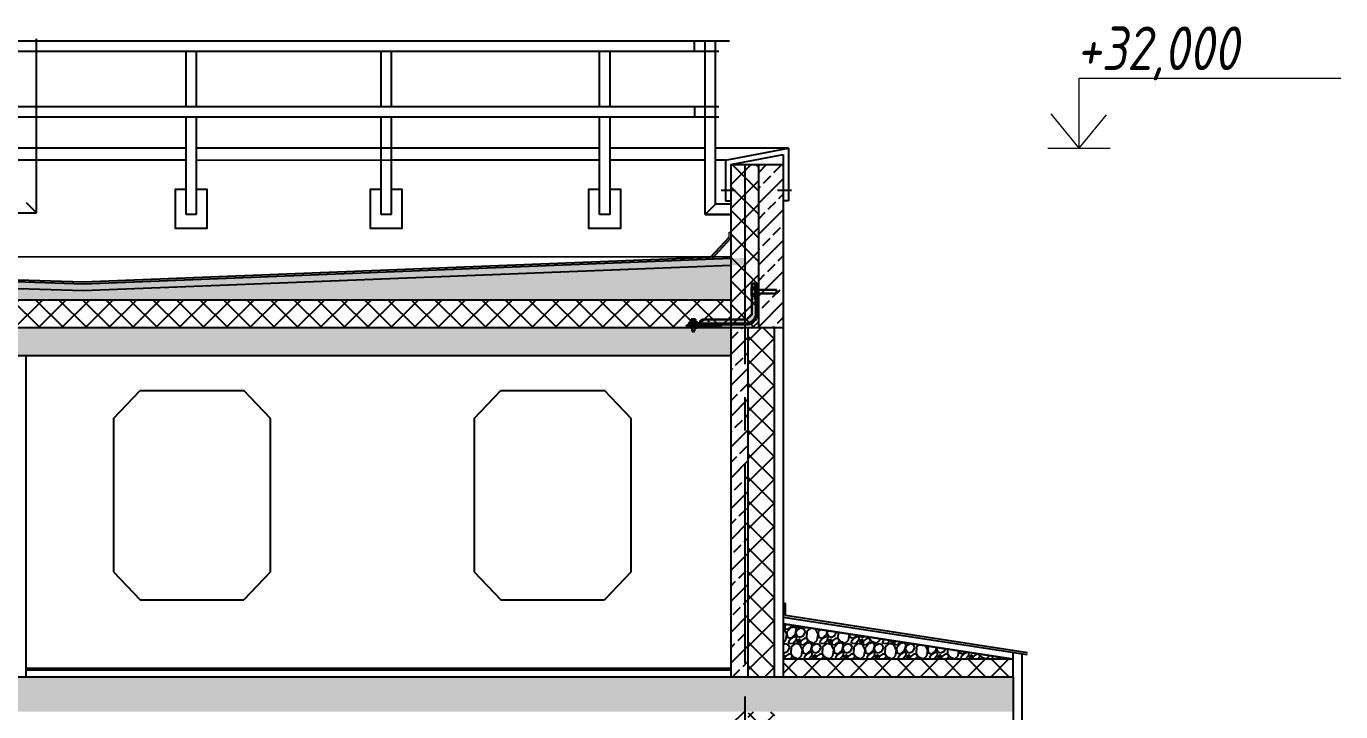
# Model space of a CAD drawing. Header units: millimetres. Extents: x -257254 to 390979, y -202328 to 355504.
# Drawn here: x 96509 to 104046, y 63935 to 67862 of the extents above; entities that cross this region are included whole.
import ezdxf
from ezdxf.enums import TextEntityAlignment as Align

# ---------------------------------------------------------------- set-up
doc = ezdxf.new("R2010")
doc.units = ezdxf.units.MM
doc.linetypes.add('CENTER2', pattern=[28.575, 19.05, -3.175, 3.175, -3.175])
doc.linetypes.add('штриховая2', pattern=[9.525, 6.35, -3.175])
for name, color, linetype, lineweight in [('RAZMER', 250, 'Continuous', 13), ('невид штрих', 93, 'штриховая2', 9), ('Осн', 230, 'Continuous', 25), ('покрытия', 6, 'Continuous', 18), ('Размеры', 7, 'Continuous', 9)]:
    doc.layers.add(name, color=color, linetype=linetype, lineweight=lineweight)
for name, color, linetype in [('оси', 1, 'CENTER2'), ('панели', 94, 'Continuous'), ('разрез', 40, 'Continuous'), ('Саморезы', 104, 'Continuous'), ('Фасонка', 161, 'Continuous')]:
    doc.layers.add(name, color=color, linetype=linetype)
doc.layers.add('фасадик', color=7, linetype='Continuous', lineweight=25, true_color=0x51362d)
doc.layers.add('Штриховка', color=50, linetype='Continuous', transparency=0.6)
doc.styles.add('SIMPLEX', font='simplex.shx', dxfattribs={"width": 0.8, "oblique": 10})
pattern_1 = [(45, (-80, 0), (-67.35192, 67.35192), []), (135, (-80, 0), (-67.35192, -67.35192), [])]
pattern_2 = [(45, (-80, 0), (-88.38835, 88.38835), []), (45, (8.25, 0), (-88.38835, 88.38835), [60, -25])]

msp = doc.modelspace()

# ---------------------------------------------------------------- hatches: boundary and pattern name
at = {"layer": 'покрытия', "transparency": 33554508}
h = msp.add_hatch(color=9, dxfattribs=at)
h.dxf.hatch_style = 1
h.paths.add_polyline_path([(100693.41248, 66217.45358), (100693.52603, 66297.28205), (100687.63574, 66297.28205), (100687.63574, 66317.89805), (100670.01131, 66317.89805), (100669.8877, 66213.09165), (100638.99155, 66182.1955), (100631.69738, 66182.18503), (100631.69738, 66158.63439), (100634.5118, 66158.63449, 0.4137863757)])
h.paths.add_polyline_path([(100670.09446, 66388.3976), (100693.6556, 66388.37065), (100693.65171, 66385.63636), (100687.63574, 66385.63636), (100687.63574, 66365.02035), (100670.06689, 66365.02035)])
h.paths.add_polyline_path([(100557.07674, 66182.07787), (100631.69738, 66182.18503), (100631.69738, 66158.63439), (100557.07674, 66158.63168)])
h.paths.add_polyline_path([(100385.46903, 66181.78004), (100503.62383, 66181.94972), (100557.07674, 66182.04676), (100557.07674, 66158.63168), (100557.07674, 66138.2447), (100541.85061, 66138.2447), (100490.74728, 66138.2447), (100467.25603, 66138.2447, 0.3877519827), (100472.76448, 66152.74517), (100341.68871, 66152.7738), (100341.68871, 66158.66409), (100369.19268, 66158.65808, -0.3690779494)])
h.paths.add_polyline_path([(100420.71919, 66171.2345, 1), (100422.39272, 66171.2345, 1)], flags=16)
at = {"layer": 'разрез'}
h = msp.add_hatch(dxfattribs=at)
h.set_pattern_fill('NET', color=256, scale=30, angle=45)
h.set_pattern_definition(pattern_1)
h.paths.add_polyline_path([(100549.02596, 66135.34196), (100709.02596, 66135.34196), (100709.02596, 67069.65659), (100549.02596, 67069.65659)])
h = msp.add_hatch(dxfattribs=at)
h.set_pattern_fill('JIS_STN_2.5', color=256, scale=50)
h.set_pattern_definition(pattern_2)
h.paths.add_polyline_path([(100849.02596, 67069.65659), (100709.02596, 67069.65659), (100709.02596, 66135.34196), (100849.02596, 66135.34196)])
h = msp.add_hatch(dxfattribs=at)
h.set_pattern_fill('GRAVEL', color=256, scale=5, angle=45)
h.set_pattern_definition([(273.0127875, (-25.145, 79.498), (89.8025611, -1526.6435406), [17.08607, -1691.52418]), (229.969741, (-24.2467, 62.4353), (987.82816778, 1167.43330043), [29.32024, -2902.70244]), (177.510447, (-43.105, 39.985), (1885.85378546, -89.8025605), [20.67408, -2046.73614]), (312.273689, (-55.6776, -17.489), (-1706.2486628, 1885.8537856), [26.70023, -2643.32187]), (337.833654, (-37.717, -37.2455), (-1526.6435406, 628.61792842), [26.18169, -2591.99039]), (42.273689, (-13.4704, -47.124), (-1885.8537856, -1706.2486628), [26.70023, -2643.32187]), (82.6942405, (6.286, -29.1633), (-269.40768351, -2065.45890786), [35.30968, -3495.65577]), (117.2553284, (10.7763, 5.8597), (-1347.03841794, 2604.27427523), [33.33598, -3300.26283]), (166.4295656, (-4.49, 35.4946), (-1885.85378546, 449.0128059), [26.79065, -2652.27728]), (220.236358, (-30.533, 41.781), (1077.6307347, 898.0256119), [30.58566, -1498.69685]), (267.3974378, (-53.8815, 22.024), (-89.80256114, -2065.45890785), [39.5539, -3915.83863]), (183.814075, (34.125, 70.518), (-1167.4332957, -89.8025611), [13.50023, -1336.52829]), (216.4692344, (20.6546, 69.6196), (1347.038418, 987.82817355), [25.6841, -2542.73195]), (270, (0, 54.35), (89.80256, -89.80256), [17.96047, -161.64466]), (248.19859, (-17.062, 58.843), (269.4076837, 628.6179285), [9.67207, -957.53112]), (336.80141, (-20.655, 49.863), (-359.210245, 179.6051224), [13.67828, -670.23765]), (75.963757, (-8.082, 44.475), (89.8025612, 449.012806), [22.21598, -718.31491]), (206.56505, (-2.694, 66.027), (269.407684, 89.802561), [16.06436, -385.5449]), (61.38954, (-72.74, -2.2225), (628.61792847, 1167.43329574), [22.5044, -2227.94133]), (115.346176, (-61.964, 17.534), (628.61792843, -1347.0384182), [18.87995, -1869.11078]), (338.19859, (-20.655, 83.988), (-628.6179285, 269.4076837), [19.344, -947.85918]), (28.61046, (-2.694, 76.804), (-1167.4332957, -628.61792856), [22.5044, -2227.94133]), (24.443955, (-17.062, -57.9), (-628.6179285, -269.4076836), [21.70176, -1063.38672]), (339.775141, (2.694, -48.92), (-1436.84097966, 538.8153665), [18.1836, -1800.17967]), (111.80141, (70.046, -4.917), (-269.4076837, 628.6179285), [19.344, -947.85918]), (62.354025, (62.862, 13.044), (-808.2230508, -1526.64354063), [21.28914, -2107.6188]), (114.443955, (26.043, -48.92), (269.4076836, -628.6179285), [10.85088, -1074.2376]), (146.309932, (64.658, -10.305), (-449.012806, 269.4076836), [6.47573, -641.09975]), (210.963757, (59.27, -6.713), (359.210245, 179.6051224), [26.18168, -497.45273]), (231.009006, (36.819, -20.183), (808.22305084, 987.82817336), [24.26335, -2402.06824]), (348.690068, (0, 36.393), (-269.407684, 89.802561), [18.3162, -439.58882]), (38.1572266, (17.9605, 32.8005), (1706.24866293, 1347.03841825), [31.97784, -3165.80045]), (105.945396, (43.105, 52.557), (269.4076836, -987.8281733), [13.07541, -1294.46962]), (135, (39.51, 65.13), (-179.60512, 0), [7.62, -119.38]), (165.256437, (32.329, -19.285), (987.8281733, -269.4076837), [17.64335, -1746.69704]), (93.0127875, (15.266, -14.795), (-89.8025611, 1526.6435406), [34.17214, -1674.43811]), (45, (13.47, 19.33), (0, 179.60512), [33.02, -93.98]), (10.3048465, (36.819, 42.679), (1526.64354044, 269.40768446), [20.08048, -1987.96584]), (299.054604, (56.576, 46.271), (269.4076836, -449.012806), [18.49145, -906.0825]), (252.6459754, (65.556, 30.1064), (-808.22305108, -2604.27427505), [30.10725, -2980.62322]), (220.4260787, (56.5756, 1.3696), (-1257.23585695, -1077.63073453), [31.85147, -3153.29232])])
h.paths.add_polyline_path([(96841.08843, 66340.48896), (93710.90037, 66444.88402), (92182.33823, 66493.82347), (92149.02596, 66494.69402), (92150.2288, 66560.82548), (92149.02596, 66295.34196), (100548.38033, 66295.34196), (100549.67158, 66494.69402)])
h = msp.add_hatch(dxfattribs=at)
h.set_pattern_fill('AR-SAND', color=256, angle=45)
h.paths.add_polyline_path([(96429.02596, 66398.21433), (96429.02596, 66358.32894), (96837.70054, 66345.30816), (100629.02596, 66494.64316), (100629.02596, 66534.67369), (100629.01358, 66534.67369), (96836.64639, 66385.22065)])
h = msp.add_hatch(dxfattribs=at)
h.set_pattern_fill('NET', color=256, scale=30, angle=45)
h.paths.add_polyline_path([(100549.02596, 66295.34196), (89909.02596, 66295.34196), (89909.02596, 66135.34196), (100549.02596, 66135.34196)])
h = msp.add_hatch(dxfattribs=at)
h.set_pattern_fill('JIS_STN_2.5', color=256, scale=50)
h.paths.add_polyline_path([(92192.74842, 66135.34196), (89875.39769, 66135.34196), (89829.02596, 65975.34196), (92229.02596, 65975.34196)])
h.paths.add_polyline_path([(96392.74842, 66135.34196), (92265.30349, 66135.34196), (92229.02596, 65975.34196), (96429.02596, 65975.34196)])
h.paths.add_polyline_path([(100549.02596, 66135.34196), (96465.30349, 66135.34196), (96429.02596, 65975.34196), (96429.02596, 65975.34196), (100549.02596, 65975.34196)])
h = msp.add_hatch(dxfattribs=at)
h.set_pattern_fill('JIS_STN_2.5', color=256, scale=50)
h.set_pattern_definition(pattern_2)
h.paths.add_polyline_path([(100649.02596, 66135.34196), (100549.02596, 66135.34196), (100549.02596, 64135.34196), (100649.02596, 64135.34196)])
h.paths.add_polyline_path([(100649.02596, 61975.34196), (100549.02596, 61975.34196), (100549.02596, 61135.34196), (100649.02596, 61135.34196)])
h.paths.add_polyline_path([(100649.02596, 63935.34196), (100549.02596, 63935.34196), (100549.02596, 63428.85472), (100649.02596, 63428.85472)])
h = msp.add_hatch(dxfattribs=at)
h.set_pattern_fill('NET', color=256, scale=30, angle=45)
h.set_pattern_definition([(45, (-30, 7e-12), (-67.35192, 67.35192), []), (135, (-30, 7e-12), (-67.35192, -67.35192), [])])
h.paths.add_polyline_path([(100799.02596, 66135.34196), (100649.02596, 66135.34196), (100649.02596, 64135.34196), (100799.02596, 64135.34196)])
h.paths.add_polyline_path([(100799.02596, 63935.34196), (100649.02596, 63935.34196), (100649.02596, 63428.85472), (100799.02596, 63428.85472)])
h = msp.add_hatch(dxfattribs=at)
h.set_pattern_fill('GRAVEL', color=256, scale=5, angle=45)
h.set_pattern_definition([(273.0127875, (-105.145, 154.46), (89.8025611, -1526.6435406), [17.08607, -1691.52418]), (229.969741, (-104.2467, 137.398), (987.82816778, 1167.43330043), [29.32024, -2902.70244]), (177.510447, (-123.105, 114.947), (1885.85378546, -89.8025605), [20.67408, -2046.73614]), (312.273689, (-135.6776, 57.4736), (-1706.2486628, 1885.8537856), [26.70023, -2643.32187]), (337.833654, (-117.717, 37.717), (-1526.6435406, 628.61792842), [26.18169, -2591.99039]), (42.273689, (-93.4704, 27.839), (-1885.8537856, -1706.2486628), [26.70023, -2643.32187]), (82.6942405, (-73.714, 45.7993), (-269.40768351, -2065.45890786), [35.30968, -3495.65577]), (117.2553284, (-69.2237, 80.8223), (-1347.03841794, 2604.27427523), [33.33598, -3300.26283]), (166.4295656, (-84.49, 110.457), (-1885.85378546, 449.0128059), [26.79065, -2652.27728]), (220.236358, (-110.533, 116.743), (1077.6307347, 898.0256119), [30.58566, -1498.69685]), (267.3974378, (-133.8815, 96.9868), (-89.80256114, -2065.45890785), [39.5539, -3915.83863]), (183.814075, (-45.875, 145.48), (-1167.4332957, -89.8025611), [13.50023, -1336.52829]), (216.4692344, (-59.3454, 144.582), (1347.038418, 987.82817355), [25.6841, -2542.73195]), (270, (-80, 129.32), (89.80256, -89.80256), [17.96047, -161.64466]), (248.19859, (-97.062, 133.806), (269.4076837, 628.6179285), [9.67207, -957.53112]), (336.80141, (-100.655, 124.826), (-359.210245, 179.6051224), [13.67828, -670.23765]), (75.963757, (-88.082, 119.437), (89.8025612, 449.012806), [22.21598, -718.31491]), (206.56505, (-82.694, 140.99), (269.407684, 89.802561), [16.06436, -385.5449]), (61.38954, (-152.74, 72.74), (628.61792847, 1167.43329574), [22.5044, -2227.94133]), (115.346176, (-141.964, 92.497), (628.61792843, -1347.0384182), [18.87995, -1869.11078]), (338.19859, (-100.655, 158.95), (-628.6179285, 269.4076837), [19.344, -947.85918]), (28.61046, (-82.694, 151.766), (-1167.4332957, -628.61792856), [22.5044, -2227.94133]), (24.443955, (-97.062, 17.062), (-628.6179285, -269.4076836), [21.70176, -1063.38672]), (339.775141, (-77.306, 26.043), (-1436.84097966, 538.8153665), [18.1836, -1800.17967]), (111.80141, (-9.954, 70.046), (-269.4076837, 628.6179285), [19.344, -947.85918]), (62.3540246, (-17.138, 88.0065), (-808.2230508, -1526.64354063), [21.28914, -2107.6188]), (114.443955, (-53.957, 26.043), (269.4076836, -628.6179285), [10.85088, -1074.2376]), (146.309932, (-15.342, 64.658), (-449.012806, 269.4076836), [6.47573, -641.09975]), (210.963757, (-20.73, 68.25), (359.210245, 179.6051224), [26.18168, -497.45273]), (231.009006, (-43.181, 54.7796), (808.22305084, 987.82817336), [24.26335, -2402.06824]), (348.690068, (-80, 111.355), (-269.407684, 89.802561), [18.3162, -439.58882]), (38.1572266, (-62.0395, 107.763), (1706.24866293, 1347.03841825), [31.97784, -3165.80045]), (105.945396, (-36.895, 127.52), (269.4076836, -987.8281733), [13.07541, -1294.46962]), (135, (-40.49, 140.09), (-179.60512, 0), [7.62, -119.38]), (165.256437, (-47.671, 55.678), (987.8281733, -269.4076837), [17.64335, -1746.69704]), (93.0127875, (-64.734, 60.168), (-89.8025611, 1526.6435406), [34.17214, -1674.43811]), (45, (-66.53, 94.29), (0, 179.60512), [33.02, -93.98]), (10.3048465, (-43.181, 117.641), (1526.64354044, 269.40768446), [20.08048, -1987.96584]), (299.054604, (-23.424, 121.233), (269.4076836, -449.012806), [18.49145, -906.0825]), (252.6459754, (-14.444, 105.069), (-808.22305108, -2604.27427505), [30.10725, -2980.62322]), (220.4260787, (-23.4244, 76.332), (-1257.23585695, -1077.63073453), [31.85147, -3153.29232])])
h.paths.add_polyline_path([(100849.02596, 64437.92911), (100849.02596, 64235.34196), (102169.02596, 64235.34196)])
h = msp.add_hatch(dxfattribs=at)
h.set_pattern_fill('NET', color=256, scale=30, angle=45)
h.set_pattern_definition(pattern_1)
h.paths.add_polyline_path([(100849.02596, 64235.34196), (100849.02596, 64135.34196), (102169.02596, 64135.34196), (102169.02596, 64235.34196)])
h = msp.add_hatch(dxfattribs=at)
h.set_pattern_fill('JIS_STN_2.5', color=256, scale=50)
h.set_pattern_definition([(45, (2e-07, 24000), (-88.38835, 88.38835), []), (45, (88.25, 24000), (-88.38835, 88.38835), [60, -25])])
h.paths.add_polyline_path([(92229.02595, 64135.34196), (89829.02596, 64135.34196), (89829.02596, 63935.34196), (92229.02595, 63935.34196)])
h.paths.add_polyline_path([(96429.02596, 64135.34196), (92229.02596, 64135.34196), (92229.02596, 64015.34196), (92229.02595, 63935.34196), (96429.02596, 63935.34196)])
h.paths.add_polyline_path([(100629.02596, 64135.34196), (96429.02596, 64135.34196), (96429.02596, 63935.34196), (100629.02596, 63935.34196)])
h.paths.add_polyline_path([(102169.02596, 64135.34196), (100629.02596, 64135.34196), (100629.02596, 63935.34196), (102169.02596, 63935.34196)])
at = {"layer": 'Штриховка', "lineweight": 30, "ltscale": 0.5}
h = msp.add_hatch(dxfattribs=at)
h.set_pattern_fill('ANSI31', color=256, scale=29.451439, angle=270, style=0)
h.set_pattern_definition([(225, (113920.8992, 60977.4737), (-2.603164, 2.603164), [])])
h.paths.add_polyline_path([(100385.46903, 66150.57981), (100385.46903, 66145.32696), (100341.68871, 66145.32696), (100341.68871, 66150.57981)])
h.paths.add_polyline_path([(100456.38285, 66150.57981), (100463.78057, 66148.92458), (100463.78057, 66148.03508), (100393.52556, 66148.03508, -0.0272322025), (100396.00507, 66150.57981)])
h.paths.add_polyline_path([(100391.40104, 66145.32696, -0.026380608), (100393.52556, 66148.03508), (100463.78057, 66148.03508), (100463.78057, 66145.32696)])
h.paths.add_polyline_path([(100393.52556, 66148.03508, 0.026380608), (100391.40104, 66145.32696), (100385.46903, 66145.32696), (100385.46903, 66148.03508)])
h.paths.add_polyline_path([(100396.00507, 66150.57981, 0.0272322025), (100393.52556, 66148.03508), (100385.46903, 66148.03508), (100385.46903, 66150.57981)])
h.paths.add_polyline_path([(100341.68871, 66148.14503), (100341.68871, 66145.32696), (100335.01243, 66145.32696), (100326.96299, 66149.8053), (100326.96299, 66150.57981), (100337.05218, 66150.57981)])
h.paths.add_polyline_path([(100326.96299, 66145.32696), (100326.96299, 66149.8053), (100335.01243, 66145.32696)], flags=17)
h.paths.add_polyline_path([(100337.05218, 66150.57981), (100341.68871, 66150.57981), (100341.68871, 66148.14503)])

# ---------------------------------------------------------------- linework, layer by layer
at = {"layer": 'невид штрих', "lineweight": 30, "ltscale": 0.5}
msp.add_line((100670.06509, 66363.49232), (100670.01365, 66319.88321), dxfattribs=at)
at = {"layer": 'оси', "ltscale": 60}
msp.add_line((100629.02596, 67069.65659), (100629.02596, 31517.09795), dxfattribs=at)
at = {"layer": 'Осн', "lineweight": 30, "ltscale": 0.5}
for p, q in [((100670.09446, 66388.3976), (100670.06689, 66365.02035)), ((100699.47149, 66388.36399), (100670.09446, 66388.3976)), ((100693.65559, 66388.36409), (100693.41248, 66217.45358)), ((100699.47149, 66388.36399), (100699.37135, 66211.56327)), ((100670.01131, 66317.89783), (100669.88482, 66210.64882)), ((100503.62383, 66181.94972), (100385.46903, 66181.78004)), ((100639.08595, 66182.19564), (100503.53425, 66182.00098)), ((100669.88482, 66210.64882), (100639.08595, 66182.19564)), ((100503.62291, 66158.62871), (100310.2886, 66158.67095)), ((100310.2886, 66152.78066), (100310.2886, 66158.67095)), ((100503.62267, 66152.73843), (100310.2886, 66152.78066)), ((100368.91607, 66143.03827), (100341.68871, 66137.9613)), ((100368.91607, 66137.14799), (100341.68871, 66132.07102)), ((100385.46903, 66143.03827), (100368.91607, 66143.03827)), ((100385.46903, 66137.14799), (100368.91607, 66137.14799)), ((100466.38107, 66143.03827), (100385.46903, 66143.03827)), ((100463.85666, 66137.14799), (100385.46903, 66137.14799)), ((100466.38107, 66143.03827), (100466.38107, 66152.74656)), ((100634.50966, 66158.63449), (100504.07437, 66158.62976)), ((100640.39158, 66152.7442), (100504.07437, 66152.73947))]:
    msp.add_line(p, q, dxfattribs=at)
for centre, radius, start, end in [((100390.85938, 66160.69587), 21.76232, 104.340975935, 185.338914581), ((100634.50966, 66217.53737), 58.90288, 270, 359.9184995), ((100640.33703, 66211.77889), 59.03472, 270.052937852, 359.790728742), ((100462.06684, 66148.51248), 11.50457, 278.950141912, 21.58699629)]:
    msp.add_arc(centre, radius, start, end, dxfattribs=at)
at = {"layer": 'панели', "lineweight": 30, "ltscale": 0.5}
msp.add_line((100638.99155, 66182.1955), (100669.8877, 66213.09165), dxfattribs=at)
at = {"layer": 'покрытия'}
for p, q in [((102546.47099, 67164.17155), (102546.47099, 67564.17155)), ((102546.47099, 67564.17155), (104046.47099, 67564.17155)), ((102546.47099, 67164.17155), (102386.39453, 67359.90588)), ((102546.47099, 67164.17155), (102703.24138, 67354.43799)), ((102366.92891, 67164.17155), (102723.80743, 67164.17155)), ((100540.3257, 66653.37083), (100540.3257, 66683.13494)), ((100540.3257, 66683.13494), (100549.02596, 66683.13494))]:
    msp.add_line(p, q, dxfattribs=at)
at = {"layer": 'покрытия', "lineweight": 30}
msp.add_line((100811.47267, 66352.29221), (100811.47267, 66331.6762), dxfattribs=at)
at = {"layer": 'Размеры', "lineweight": 30, "ltscale": 0.5}
for centre in [(100823.54743, 66341.37938), (100389.71149, 66147.61598), (100421.55595, 66171.2345)]:
    msp.add_circle(centre, 0.83676, dxfattribs=at)
at = {"layer": 'разрез'}
for p, q in [((94876.74579, 67778.91275), (100541.30612, 67778.91275)), ((96568.47346, 66792.82665), (96568.47346, 67789.02547)), ((100341.30612, 67718.91275), (100341.30612, 67778.91275)), ((100401.30612, 66782.71392), (100401.30612, 67778.91275)), ((100461.30612, 66842.71392), (100461.30612, 67778.91275)), ((94936.74579, 67718.91275), (100481.30612, 67718.91275)), ((97425.51147, 67402.82048), (97425.51147, 67718.91275)), ((97485.51147, 67402.82048), (97485.51147, 67718.91275)), ((98543.56965, 67402.82048), (98543.56965, 67718.91275)), ((98603.56965, 67402.82048), (98603.56965, 67718.91275)), ((99796.74579, 67402.82048), (99796.74579, 67718.91275)), ((99856.74579, 67402.82048), (99856.74579, 67718.91275)), ((97425.51147, 67402.82048), (97425.51147, 67569.72994)), ((97485.51147, 67402.82048), (97485.51147, 67569.72994)), ((98543.56965, 67402.82048), (98543.56965, 67569.72994)), ((98603.56965, 67402.82048), (98603.56965, 67569.72994)), ((99796.74579, 67402.82048), (99796.74579, 67569.72994)), ((99856.74579, 67402.82048), (99856.74579, 67569.72994)), ((94936.74579, 67402.82048), (100481.30612, 67402.82048)), ((100341.30612, 67402.82048), (100341.30612, 67342.82048)), ((94936.74579, 67342.82048), (100481.30612, 67342.82048)), ((97425.51147, 66842.71392), (97425.51147, 67342.82048)), ((97485.51147, 66782.71392), (97485.51147, 67342.82048)), ((98543.56965, 66842.71392), (98543.56965, 67342.82048)), ((98603.56965, 66782.71392), (98603.56965, 67342.82048)), ((99796.74579, 66842.71392), (99796.74579, 67342.82048)), ((99856.74579, 66782.71392), (99856.74579, 67342.82048)), ((96936.74579, 67164.17155), (95936.74579, 67164.17155)), ((97425.51147, 67164.17155), (96936.74579, 67164.17155)), ((98623.56965, 67164.17155), (97485.51147, 67164.17155)), ((99796.74579, 67164.17155), (98603.56965, 67164.17155)), ((100401.30612, 67164.17155), (99856.74579, 67164.17155)), ((100879.02596, 67164.17155), (100461.30612, 67164.17155)), ((100519.02596, 67094.40057), (100879.02596, 67164.17155)), ((100879.02596, 67164.17155), (100879.02596, 66862.2165)), ((96936.74579, 67094.40057), (95936.74579, 67094.40057)), ((97425.51147, 67094.40057), (96936.74579, 67094.40057)), ((98623.56965, 67092.7672), (97485.51147, 67094.40057)), ((99796.74579, 67094.40057), (98603.56965, 67094.40057)), ((100401.30612, 67094.40057), (99856.74579, 67094.40057)), ((100519.02596, 67094.40057), (100461.30612, 67094.40057)), ((100519.02596, 67094.40057), (100519.02596, 66862.2165)), ((100549.02596, 67069.65659), (100849.02596, 67127.79907)), ((100849.02596, 67127.79907), (100849.02596, 67069.65659)), ((100549.02596, 67069.65659), (100549.02596, 64135.34196)), ((100549.02596, 67069.65659), (100849.02596, 67069.65659)), ((100709.02596, 66135.34196), (100709.02596, 67069.65659)), ((100849.02596, 67069.65659), (100849.02596, 64135.34196)), ((100494.26262, 66923.56018), (100574.60125, 66923.56018)), ((100519.02596, 66862.2165), (100549.02596, 66862.2165)), ((100816.66744, 66923.56018), (100897.00607, 66923.56018)), ((100879.02596, 66862.2165), (100849.02596, 66862.2165)), ((96429.02596, 66792.82665), (96568.47346, 66792.82665)), ((96508.47346, 66852.82665), (96568.47346, 66792.82665)), ((97425.51147, 66782.71392), (97425.51147, 66842.71392)), ((97485.51147, 66782.71392), (97425.51147, 66782.71392)), ((98543.56965, 66782.71392), (98543.56965, 66842.71392)), ((98603.56965, 66782.71392), (98543.56965, 66782.71392)), ((99796.74579, 66782.71392), (99796.74579, 66842.71392)), ((99856.74579, 66782.71392), (99796.74579, 66782.71392)), ((100461.30612, 66842.71392), (100401.30612, 66782.71392)), ((100461.30612, 66842.71392), (100401.30612, 66782.71392)), ((100540.75363, 66782.71392), (100401.30612, 66782.71392)), ((100401.30612, 66782.71392), (100549.02596, 66782.71392)), ((100549.02596, 66842.71392), (100461.30612, 66842.71392)), ((100540.3257, 66653.37083), (100431.42517, 66537.16752)), ((100547.62233, 66646.53276), (100438.84594, 66527.1794)), ((92148.97797, 66544.63803), (100549.02596, 66541.52923)), ((96836.64639, 66385.22065), (92149.02596, 66534.64755)), ((96837.70054, 66345.30816), (92149.02596, 66494.69402)), ((96836.965, 66395.21557), (92149.34456, 66544.64247)), ((100431.42517, 66537.16752), (96836.25261, 66395.21289)), ((100549.02596, 66531.52147), (96836.64639, 66385.22065)), ((100549.02596, 66491.49207), (96837.70054, 66345.30816)), ((89909.02596, 66295.34196), (100549.02596, 66295.34196)), ((89829.02596, 66135.34196), (100849.02596, 66135.34196)), ((89871.57699, 66135.34196), (98229.02596, 66135.34196)), ((100549.02596, 66135.34196), (100549.02596, 64175.34196)), ((100649.02596, 64135.34196), (100649.02596, 66135.34196)), ((100799.02596, 64135.34196), (100799.02596, 66135.34196)), ((89829.02596, 65975.34196), (100549.02596, 65975.34196)), ((96509.02596, 64135.34196), (96509.02596, 65975.34196)), ((97009.02596, 65614.9863), (97161.44951, 65775.34196)), ((97161.44951, 65775.34196), (97756.6024, 65775.34196)), ((97909.02596, 65614.9863), (97756.6024, 65775.34196)), ((99077.43389, 65614.9863), (99229.85744, 65775.34196)), ((99229.85744, 65775.34196), (99825.01033, 65775.34196)), ((99977.43389, 65614.9863), (99825.01033, 65775.34196)), ((97009.02596, 65614.9863), (97009.02596, 64735.69762)), ((97909.02596, 64735.69762), (97909.02596, 65614.9863)), ((99077.43389, 65614.9863), (99077.43389, 64735.69762)), ((99977.43389, 64735.69762), (99977.43389, 65614.9863)), ((97009.02596, 64735.69762), (97161.44951, 64575.34196)), ((97909.02596, 64735.69762), (97756.6024, 64575.34196)), ((99077.43389, 64735.69762), (99229.85744, 64575.34196)), ((99977.43389, 64735.69762), (99825.01033, 64575.34196)), ((97161.44951, 64575.34196), (97756.6024, 64575.34196)), ((99229.85744, 64575.34196), (99825.01033, 64575.34196)), ((100863.05558, 64554.46081), (100849.02596, 64554.46081)), ((100863.05558, 64485.43886), (100863.05558, 64554.46081)), ((100849.02596, 64477.46618), (102249.02596, 64263.58422)), ((100863.05558, 64487.35149), (102250.53616, 64273.46953)), ((100849.02596, 64437.92911), (102169.02596, 64235.34196)), ((102169.02596, 64235.34196), (100849.02596, 64235.34196)), ((102169.02596, 64135.34196), (102169.02596, 64275.80605)), ((102219.02596, 63875.2328), (102219.02596, 64268.16741)), ((96509.02596, 64185.34196), (100549.02596, 64185.34196)), ((96509.02596, 64175.34196), (100549.02596, 64175.34196)), ((89829.02596, 64135.34196), (102169.02596, 64135.34196)), ((102169.02596, 64135.34196), (102169.02596, 37175.34196))]:
    msp.add_line(p, q, dxfattribs=at)
for points in [[(97485.51147, 66929.20202), (97544.44444, 66929.20202), (97544.44444, 66703.19858), (97364.08417, 66703.19858), (97364.08417, 66929.20202), (97425.51147, 66929.20202)], [(98603.56965, 66929.20202), (98662.50262, 66929.20202), (98662.50262, 66703.19858), (98482.14234, 66703.19858), (98482.14234, 66929.20202), (98543.56965, 66929.20202)], [(99856.74579, 66929.20202), (99915.67876, 66929.20202), (99915.67876, 66703.19858), (99735.31848, 66703.19858), (99735.31848, 66929.20202), (99796.74579, 66929.20202)]]:
    msp.add_lwpolyline(points, dxfattribs=at)
at = {"layer": 'Саморезы', "lineweight": 30, "ltscale": 0.5}
for p, q in [((100667.01974, 66365.02035), (100687.63574, 66365.02035)), ((100667.01974, 66365.02035), (100667.01974, 66317.89805)), ((100667.01974, 66356.18492), (100687.63574, 66356.18492)), ((100687.63574, 66385.63636), (100693.52603, 66385.63636)), ((100687.63574, 66385.63636), (100687.63574, 66297.28205)), ((100704.20188, 66352.29221), (100811.47267, 66352.29221)), ((100704.20188, 66331.6762), (100811.47267, 66331.6762)), ((100667.01974, 66326.73348), (100687.63574, 66326.73348)), ((100667.01974, 66317.89805), (100687.63574, 66317.89805)), ((100687.63574, 66297.28205), (100693.52603, 66297.28205)), ((100322.61874, 66184.41526), (100322.61874, 66169.68955)), ((100346.17989, 66184.41526), (100322.61874, 66184.41526)), ((100346.17989, 66184.41526), (100346.17989, 66169.68955)), ((100310.83817, 66167.50638), (100310.83817, 66158.67095)), ((100357.96047, 66167.50638), (100310.83817, 66167.50638)), ((100357.96047, 66158.67095), (100310.83817, 66158.67095)), ((100349.12504, 66169.68955), (100319.6736, 66169.68955)), ((100319.6736, 66169.68955), (100319.6736, 66167.50638)), ((100341.68871, 66153.09244), (100326.96299, 66144.89973)), ((100341.68871, 66146.56), (100326.96299, 66138.82709)), ((100341.68871, 66140.02756), (100326.96299, 66133.09185)), ((100326.96299, 66116.73286), (100326.96299, 66123.20281)), ((100334.32585, 66108.74233), (100326.96299, 66116.73286)), ((100341.68871, 66116.73286), (100334.32585, 66108.74233)), ((100341.68871, 66123.3354), (100341.68871, 66116.73286)), ((100349.12504, 66169.68955), (100349.12504, 66167.50638)), ((100357.96047, 66167.50638), (100357.96047, 66158.67095))]:
    msp.add_line(p, q, dxfattribs=at)
at = {"layer": 'Саморезы', "ltscale": 0.5}
for p, q in [((100326.96299, 66123.73905), (100326.96299, 66158.67095)), ((100341.68871, 66158.67095), (100341.68871, 66123.73905))]:
    msp.add_line(p, q, dxfattribs=at)
at = {"layer": 'фасадик'}
for p, q in [((102169.02596, 64235.34196), (100849.02596, 64437.92911)), ((102169.02596, 64235.34196), (100849.02596, 64235.34196)), ((102169.02596, 64135.34196), (102169.02596, 64235.34196))]:
    msp.add_line(p, q, dxfattribs=at)
at = {"layer": 'Фасонка', "lineweight": 30, "ltscale": 0.5}
for p, q in [((100295.27238, 66145.32696), (100463.78057, 66145.32696)), ((100300.74464, 66150.57981), (100463.78057, 66150.57981)), ((100463.78057, 66150.57981), (100463.78057, 66145.31218))]:
    msp.add_line(p, q, dxfattribs=at)
for centre, radius in [((100295.27238, 66148.05395), 2.72699), ((100300.74464, 66153.52495), 2.94514)]:
    msp.add_arc(centre, radius, 180, 270, dxfattribs=at)

# ---------------------------------------------------------------- texts
at = {"layer": 'RAZMER', "color": 0, "style": 'SIMPLEX', "oblique": 10, "width": 0.8}
msp.add_text('+32,000', height=250, dxfattribs=at).set_placement((102533.13737, 67535.75435), align=Align.BOTTOM_LEFT)

doc.saveas('drawing.dxf')
